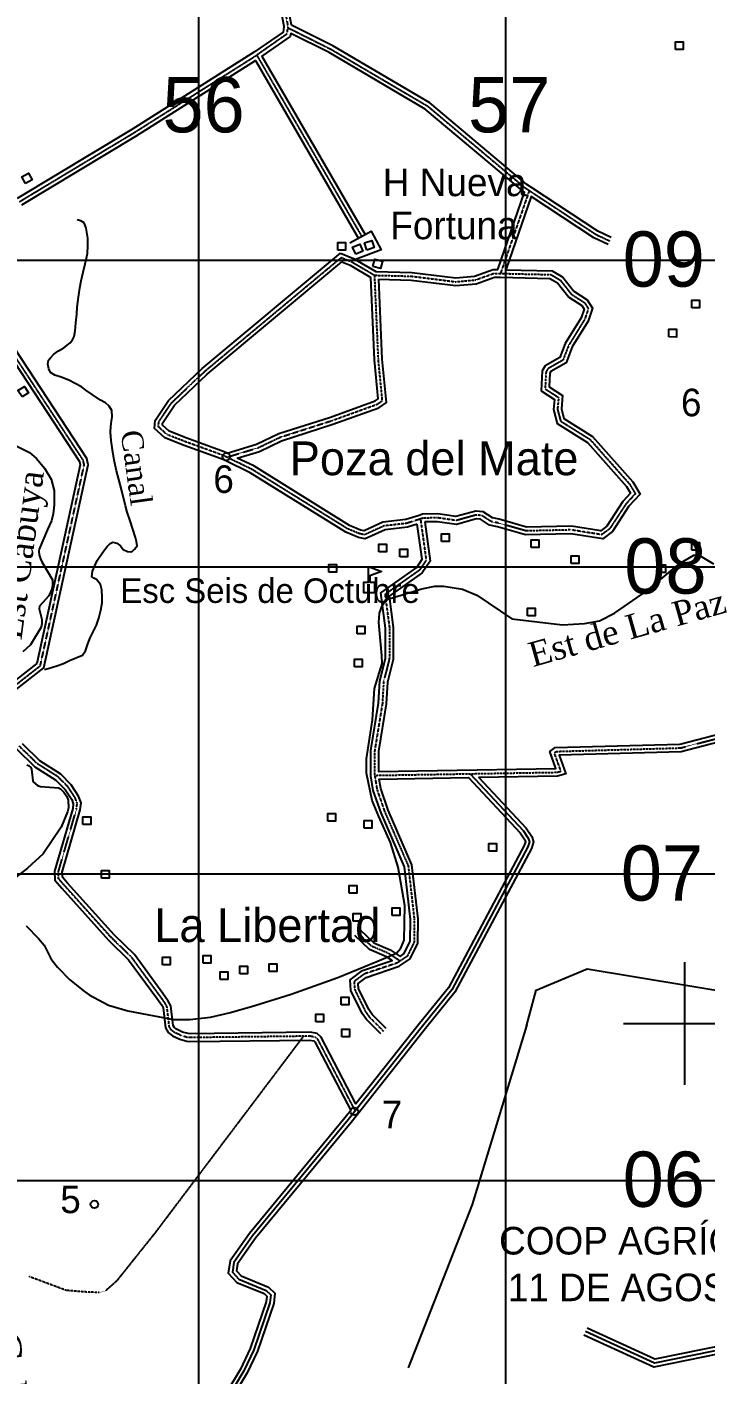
# Model space of a CAD drawing. Extents: x 638173 to 667318, y 9795622 to 9816401.
# Drawn here: x 655440 to 657649, y 9805370 to 9809760 of the extents above; entities that cross this region are included whole.
import ezdxf

# ---------------------------------------------------------------- set-up
doc = ezdxf.new("R2010")
doc.units = 0
doc.header["$MEASUREMENT"] = 0
doc.linetypes.add('HIDDEN', pattern=[0.375, 0.25, -0.125])
for name, color, linetype in [('CAMINO4', 7, 'CONTINUOUS'), ('CAMINO5', 7, 'CONTINUOUS'), ('CAMINO6Y7', 7, 'CONTINUOUS'), ('CAUCECANALIZADO', 7, 'CONTINUOUS'), ('CUADRICULAUTM', 7, 'CONTINUOUS'), ('EDIFICACION', 7, 'CONTINUOUS'), ('MURODIQUE', 7, 'CONTINUOUS'), ('NOMBREAREASSITIO', 7, 'CONTINUOUS'), ('NOMBRESPOBLADOS', 7, 'CONTINUOUS'), ('NOMBRESPROPIOS', 7, 'CONTINUOUS'), ('PARALELACAMINO', 7, 'CONTINUOUS'), ('PROYECCION', 7, 'CONTINUOUS'), ('PUNTOALTURA', 7, 'CONTINUOUS'), ('RIOINTERMITENTE', 7, 'CONTINUOUS'), ('TEXTOAZUL', 7, 'CONTINUOUS'), ('VALORCUADRICULAR', 7, 'CONTINUOUS')]:
    doc.layers.add(name, color=color, linetype=linetype)
doc.styles.add('cotas', font='SWITZN.TTF')
doc.styles.add('escuelas', font='SWZCONLN.TTF')
doc.styles.add('poblados', font='SWZCONDN.TTF')
doc.styles.add('rios', font='TIMESI_0.TTF')
doc.styles.add('sitios', font='SWZCONLN.TTF')

# ---------------------------------------------------------------- blocks, each defined once
blk = doc.blocks.new('COTA')
at = {"layer": 'PUNTOALTURA', "color": 1, "linetype": 'Continuous'}
blk.add_circle((0, 0), 12.5, dxfattribs=at)
blk = doc.blocks.new('CASA')
at = {"layer": 'EDIFICACION', "color": 4, "linetype": 'Continuous'}
blk.add_lwpolyline([(-12.57, -13.81), (-12.57, 11.18), (12.43, 11.18), (12.43, -13.82), (-12.57, -13.81)], close=True, dxfattribs=at)
blk = doc.blocks.new('ESCUEL')
at = {"layer": 'EDIFICACION', "color": 6, "linetype": 'Continuous'}
blk.add_lwpolyline([(-0.55, 67.48), (41.45, 51.74), (3.45, 37.48), (3.45, 17.27), (18.98, 17.27), (18.98, -17.74), (-16.02, -17.73), (-16.02, 17.27), (-0.55, 17.27), (-0.55, 67.48)], close=True, dxfattribs=at)

msp = doc.modelspace()

# ---------------------------------------------------------------- linework, layer by layer
at = {"layer": 'CAMINO4', "color": 2, "linetype": 'HIDDEN'}
for p, q in [((656188.56, 9809668), (656530.46, 9809077.09)), ((657076.25, 9809226.7), (656982.28, 9808956.46))]:
    msp.add_line(p, q, dxfattribs=at)
for points in [[(656282.25, 9810022.88), (656258.45, 9809929.88), (656290.03, 9809762.19), (656289.38, 9809757.91)], [(656289.38, 9809757.91), (656286.1, 9809736.22), (656188.56, 9809668)], [(656289.38, 9809757.91), (656429.99, 9809687.5), (656744.8, 9809502.25), (657061.04, 9809236.71), (657076.25, 9809226.7)], [(655416.27, 9809190.78), (655788.26, 9809414.88), (656188.56, 9809668)], [(657076.25, 9809226.7), (657293.12, 9809083.91), (657338.15, 9809062.49)], [(655868.47, 9808456.69), (655869.52, 9808472.89), (655911.14, 9808534.87), (656019.37, 9808637.55), (656463.66, 9809008.47)], [(656463.66, 9809008.47), (656498.48, 9808994.22), (656572.79, 9808950.59)], [(656572.79, 9808950.59), (656692.33, 9808947.6), (656836.84, 9808929.41), (656900.39, 9808935.25), (656960.99, 9808956.92), (656982.28, 9808956.46)], [(656982.28, 9808956.46), (657147.01, 9808952.86), (657176.97, 9808935.06), (657213.12, 9808889), (657256.12, 9808861.45), (657268.73, 9808841.63), (657256.53, 9808806.68), (657204.76, 9808722.5), (657186, 9808674.16), (657136.92, 9808646.01), (657130.85, 9808635.22), (657127.82, 9808580.44), (657171.8, 9808552.43), (657168.05, 9808513.82), (657178.43, 9808475.36), (657274.17, 9808415.72), (657403, 9808269.99), (657421.71, 9808238.64), (657391.11, 9808205.26), (657338.12, 9808124.48), (657312.08, 9808105.04), (657212.89, 9808120.65), (657065.98, 9808117.36), (656975.65, 9808143.05), (656951.88, 9808147.92), (656921.94, 9808167.47), (656903.12, 9808169.32), (656838.35, 9808151.23), (656777.65, 9808160.08), (656730.97, 9808159.14), (656721.83, 9808156.25)], [(655389.27, 9807604.26), (655483.77, 9807678.1), (655626.77, 9808332.87), (655623.19, 9808348.19), (655240.98, 9808930.43)], [(656090.73, 9808357.73), (656192.74, 9808388.46), (656264.91, 9808422.91), (656432.88, 9808476.76), (656580.45, 9808530.27), (656597.7, 9808541.95), (656584.88, 9808676.15), (656572.79, 9808950.59)], [(656090.73, 9808357.73), (656077.43, 9808364.16), (655956.53, 9808407.99), (655896.34, 9808431.27), (655868.47, 9808456.69)], [(656721.83, 9808156.25), (656676.71, 9808141.95), (656603.04, 9808133.7), (656540.07, 9808105), (656523.2, 9808108.35), (656484.67, 9808124.15), (656172.8, 9808318.06), (656090.73, 9808357.73)], [(656721.83, 9808156.25), (656740.41, 9808022.12), (656718.65, 9807989.42), (656606.33, 9807910.29), (656620.92, 9807801.32), (656620.46, 9807699.83), (656601.73, 9807626.75), (656597.83, 9807554.97), (656572.53, 9807400.3), (656572.67, 9807320.72)], [(656572.67, 9807320.72), (656883.92, 9807326.03), (657166.77, 9807330.86), (657179.43, 9807334.4), (657157.9, 9807394.1), (657164.55, 9807398.73), (657568.94, 9807410.16), (657867.65, 9807487.43)], [(656509.74, 9806227.4), (656387.88, 9806460.1), (656379.82, 9806467.54), (656361.19, 9806470.78), (656340.55, 9806470.54), (655971.02, 9806466.15), (655962.72, 9806466.54), (655942.4, 9806472.57), (655920.46, 9806482.98), (655909.73, 9806491.42), (655903.78, 9806501.98), (655896.29, 9806566.4), (655889.87, 9806578.63), (655873.02, 9806602.28), (655780.88, 9806728.33), (655714.71, 9806792.43), (655562.66, 9806961.58), (655543.12, 9806984.25), (655542.68, 9807006.51), (655601.58, 9807210.7), (655603.81, 9807229.48), (655597.24, 9807247.68), (655574.42, 9807282.49), (655542.43, 9807315.29), (655473.91, 9807358.68), (655415.91, 9807415.38)], [(656572.67, 9807320.72), (656580.21, 9807274.62), (656605.14, 9807202.66), (656681.94, 9807026.25), (656701.57, 9806852.02), (656700.99, 9806776.95), (656679.03, 9806731.61), (656655.45, 9806715.49)], [(656655.45, 9806715.49), (656617.43, 9806740.67), (656562.79, 9806763.87), (656516.94, 9806808.08)], [(656655.45, 9806715.49), (656646.97, 9806709.69), (656539.09, 9806673.52), (656505.59, 9806648.68), (656507.81, 9806622.55), (656542.48, 9806551.35), (656555.3, 9806533.38), (656601.68, 9806486.79)]]:
    msp.add_lwpolyline(points, dxfattribs=at)
at = {"layer": 'CAMINO5', "color": 7, "linetype": 'Continuous'}
for points in [[(656883.92, 9807326.03), (657056.43, 9807141.16), (657073.02, 9807116.54), (657076.63, 9807104.65), (657071.42, 9807087.64), (656823.83, 9806621.57), (656729.01, 9806503.78), (656486.15, 9806197.67), (656175.02, 9805820.15), (656114.42, 9805733.29), (656109.15, 9805702.1), (656130.58, 9805678.76), (656219.46, 9805642.4), (656234.27, 9805627.98), (656231.58, 9805602), (656179.06, 9805448.48), (656146.34, 9805379.66), (656055.08, 9805226.84)], [(658944.93, 9805936.71), (658814.54, 9806258.38), (658733.1, 9806442.53), (658732.69, 9806443.46), (658723.92, 9806463.3), (658378.88, 9806621.25), (658369.73, 9806614.58), (658372.14, 9806590.43), (658761.12, 9805387.08), (658763.08, 9805372.82), (658762.83, 9805368.94), (658749.31, 9805362.48), (658720.28, 9805352.15), (658256.51, 9805249.18), (658246.72, 9805249.77), (658238.93, 9805257.67), (658233.15, 9805273.84), (658151.43, 9805516.14), (658147.38, 9805526.76), (658141.82, 9805532.32), (658136.52, 9805534.96), (658119.06, 9805534.35), (657483.85, 9805404.98), (657259.24, 9805508.1)]]:
    msp.add_lwpolyline(points, dxfattribs=at)
at = {"layer": 'CAMINO6Y7', "color": 2, "linetype": 'HIDDEN'}
msp.add_lwpolyline([(656340.55, 9806470.54), (655856.79, 9805828.92), (655731.23, 9805671.6), (655695.73, 9805640.56), (655675.32, 9805634.99), (655655.18, 9805636.39), (655640.89, 9805636.27), (655568.93, 9805642.02), (655447.46, 9805687.15)], dxfattribs=at)
at = {"layer": 'CAUCECANALIZADO', "color": 132, "linetype": 'Continuous'}
msp.add_lwpolyline([(655496.93, 9807666.18), (655509.01, 9807669.29), (655537.89, 9807678.01), (655559.02, 9807685.6), (655578.92, 9807694.6), (655620.82, 9807712.77), (655631.1, 9807726.67), (655637.27, 9807746.19), (655644.86, 9807767.13), (655654.6, 9807785.95), (655666.33, 9807810.23), (655674.17, 9807833.22), (655680.57, 9807858.65), (655684.9, 9807882.77), (655685.15, 9807900.71), (655683.68, 9807925.59), (655679.2, 9807942.65), (655666.6, 9807959.27), (655658.13, 9807963.71), (655651.83, 9807968.08), (655653.94, 9807986.37), (655669.28, 9808021.21), (655686.9, 9808048.04), (655701.65, 9808066.77), (655710.97, 9808076.86), (655719.92, 9808080.75), (655733.34, 9808077.64), (655744.64, 9808068.55), (655753.75, 9808057.02), (655767.36, 9808050.61), (655778.31, 9808049.04), (655784.14, 9808051.85), (655790.51, 9808057.92), (655798.62, 9808068.82), (655797.19, 9808082.61), (655793.55, 9808095.91), (655776.11, 9808150.77), (655766.57, 9808178.42), (655761.51, 9808199.49), (655748.8, 9808247.6), (655739, 9808285.06), (655732.08, 9808312.82), (655723.9, 9808347.77), (655718.51, 9808382.15), (655714.2, 9808412.49), (655712.04, 9808438.79), (655713.12, 9808458.01), (655715.28, 9808475.2), (655717.57, 9808489.75), (655716.33, 9808509.89), (655708, 9808524.27), (655696.21, 9808534.35), (655679.69, 9808543.6), (655652.24, 9808562.06), (655632.24, 9808576.34), (655617.61, 9808586.55), (655576.79, 9808608.25), (655551.33, 9808619.04), (655531.44, 9808625.09), (655516.8, 9808633.96), (655510.93, 9808645.93), (655508.19, 9808660.43), (655510.83, 9808674.04), (655516.48, 9808681.93), (655527.96, 9808693.21), (655542.64, 9808704.07), (655559.87, 9808714.1), (655581.23, 9808730.42), (655588.71, 9808739.98), (655593.82, 9808750.75), (655597.2, 9808769.06), (655599.66, 9808795.84), (655602.69, 9808823.72), (655604.09, 9808846.8), (655607.8, 9808879.33), (655611.98, 9808909.94), (655616.4, 9808932.56), (655622.74, 9808960.63), (655629.89, 9808987.76), (655637.6, 9809021.52), (655639.02, 9809046.35), (655638.39, 9809071.62), (655632.89, 9809104.18), (655626.79, 9809121.01), (655615.61, 9809128.28), (655603.86, 9809131.32)], dxfattribs=at)
at = {"layer": 'CUADRICULAUTM', "color": 2, "linetype": 'Continuous'}
for points in [[(656000, 9796930.07), (656000, 9797000), (656000, 9798000), (656000, 9799000), (656000, 9800000), (656000, 9801000), (656000, 9802000), (656000, 9803000), (656000, 9804000), (656000, 9805000), (656000, 9806000), (656000, 9807000), (656000, 9808000), (656000, 9809000), (656000, 9810000), (656000, 9811000), (656000, 9812000), (656000, 9813000), (656000, 9814000), (656000, 9815357.85)], [(657000, 9796929.3), (657000, 9797000), (657000, 9798000), (657000, 9799000), (657000, 9800000), (657000, 9801000), (657000, 9802000), (657000, 9803000), (657000, 9804000), (657000, 9805000), (657000, 9806000), (657000, 9807000), (657000, 9808000), (657000, 9809000), (657000, 9810000), (657000, 9811000), (657000, 9812000), (657000, 9813000), (657000, 9814000), (657000, 9815357.14)], [(655000, 9809000), (656000, 9809000), (657000, 9809000), (658000, 9809000), (659000, 9809000), (660000, 9809000), (661000, 9809000), (662000, 9809000), (663000, 9809000), (664000, 9809000), (665000, 9809000), (666614.58, 9809000)], [(655000, 9808000), (656000, 9808000), (657000, 9808000), (658000, 9808000), (659000, 9808000), (660000, 9808000), (661000, 9808000), (662000, 9808000), (663000, 9808000), (664000, 9808000), (665000, 9808000), (666613.77, 9808000)], [(655000, 9807000), (656000, 9807000), (657000, 9807000), (658000, 9807000), (659000, 9807000), (660000, 9807000), (661000, 9807000), (662000, 9807000), (663000, 9807000), (664000, 9807000), (665000, 9807000), (666613.77, 9807000)], [(655000, 9806000), (656000, 9806000), (657000, 9806000), (658000, 9806000), (659000, 9806000), (660000, 9806000), (661000, 9806000), (662000, 9806000), (663000, 9806000), (664000, 9806000), (665000, 9806000), (666612.16, 9806000)]]:
    msp.add_lwpolyline(points, dxfattribs=at)
at = {"layer": 'MURODIQUE', "color": 204, "linetype": 'Continuous'}
for p, q in [((657068.23, 9806507.98), (657067.34, 9806504.67)), ((657067.34, 9806504.67), (657068.23, 9806507.98))]:
    msp.add_line(p, q, dxfattribs=at)
at = {"layer": 'MURODIQUE', "color": 30, "linetype": 'Continuous'}
msp.add_lwpolyline([(656491.77, 9809055.82), (656561.44, 9809094.12), (656593.82, 9809033.83), (656509.94, 9809001.99)], dxfattribs=at)
at = {"layer": 'MURODIQUE', "color": 204, "linetype": 'Continuous'}
for points in [[(657068.23, 9806507.98), (657098.68, 9806621.04), (657265.28, 9806689.85), (657756.13, 9806608.3), (658067.06, 9806951.92), (658271.41, 9806685.66), (658375.26, 9806634.09)], [(657067.34, 9806504.67), (656889.75, 9805921.67), (656681.54, 9805389.52)]]:
    msp.add_lwpolyline(points, dxfattribs=at)
at = {"layer": 'PARALELACAMINO', "color": 7, "linetype": 'Continuous'}
for points in [[(655762.7, 9810758.18), (655787.12, 9810710.71), (655810.91, 9810682.39), (655887.72, 9810653.34), (656047.57, 9810609.15), (656117.42, 9810567.28), (656126.39, 9810554.42), (656153.76, 9810478.09), (656193.49, 9810402.72), (656205.19, 9810383.63), (656244.16, 9810349.19), (656269.63, 9810023.98), (656245.65, 9809930.29), (656277.35, 9809761.97), (656277.02, 9809759.78), (656274.54, 9809743.39), (656181.79, 9809678.52), (656181.39, 9809678.26), (655781.69, 9809425.52), (655408.85, 9809200.9)], [(657343.52, 9809073.78), (657299.27, 9809094.83), (657083.12, 9809237.14), (657068.52, 9809246.75), (656752.04, 9809512.49), (656435.96, 9809698.49), (656302.13, 9809765.51), (656271.25, 9809929.47), (656289.74, 9810001.73), (656355.42, 9809952.85), (656438.37, 9809962.11)], [(656973.46, 9808969.16), (657061.24, 9809221.61), (657053.56, 9809226.67), (656737.56, 9809492.01), (656424.02, 9809676.51), (656299.17, 9809739.03), (656297.66, 9809729.05), (656205.12, 9809664.34), (656541.28, 9809083.35)], [(655423.69, 9809180.66), (655794.83, 9809404.24), (656184.25, 9809650.48), (656519.64, 9809070.83)], [(657332.78, 9809051.2), (657286.97, 9809072.99), (657082.79, 9809207.43), (656999.74, 9808968.58)], [(655855.61, 9808451.5), (655857.26, 9808477.06), (655901.53, 9808542.99), (656011.05, 9808646.89), (656461.42, 9809022.89)], [(656461.42, 9809022.89), (656504.04, 9809005.45), (656576.33, 9808963.01), (656693.27, 9808960.08), (656837.05, 9808941.98), (656897.67, 9808947.55), (656958.95, 9808969.47), (656973.46, 9808969.16)], [(655881.33, 9808461.88), (655881.78, 9808468.72), (655920.75, 9808526.75), (656027.69, 9808628.21), (656465.9, 9808994.05)], [(656465.9, 9808994.05), (656492.92, 9808982.99), (656560.6, 9808943.25)], [(656999.74, 9808968.58), (657150.57, 9808965.29), (657185.36, 9808944.61), (657221.65, 9808898.38), (657265.19, 9808870.49), (657282.53, 9808843.23), (657267.89, 9808801.28), (657216, 9808716.92), (657196.05, 9808665.52), (657146.13, 9808636.88), (657143.17, 9808631.63), (657140.7, 9808587.05), (657184.98, 9808558.85), (657180.71, 9808514.88), (657189.22, 9808483.37), (657282.33, 9808425.37), (657413.14, 9808277.4), (657437.21, 9808237.05), (657401.01, 9808197.56), (657347.36, 9808115.78), (657315.34, 9808091.87), (657212.05, 9808108.13), (657064.37, 9808104.82), (656972.68, 9808130.9), (656947.04, 9808136.15), (656917.67, 9808155.33), (656904.23, 9808156.65), (656839.16, 9808138.48), (656776.87, 9808147.56), (656735.77, 9808146.74)], [(655230.18, 9808924.1), (655611.52, 9808343.19), (655613.96, 9808332.78), (655472.52, 9807685.17), (655378.22, 9807611.49)], [(655400.32, 9807597.03), (655495.02, 9807671.03), (655639.58, 9808332.96), (655634.86, 9808353.19), (655251.78, 9808936.76)], [(656091.78, 9808371.1), (656188.22, 9808400.15), (656260.29, 9808434.56), (656428.84, 9808488.59), (656574.73, 9808541.49), (656584.55, 9808548.14), (656572.41, 9808675.28), (656560.6, 9808943.25)], [(656585.87, 9808937.76), (656691.39, 9808935.12), (656836.63, 9808916.84), (656903.11, 9808922.95), (656963.03, 9808944.37), (656982.01, 9808943.96), (657143.45, 9808940.43), (657168.58, 9808925.51), (657204.59, 9808879.62), (657247.05, 9808852.41), (657254.93, 9808840.03), (657245.17, 9808812.08), (657193.52, 9808728.08), (657175.95, 9808682.8), (657127.71, 9808655.14), (657118.53, 9808638.81), (657114.94, 9808573.83), (657158.62, 9808546.01), (657155.39, 9808512.76), (657167.64, 9808467.35), (657266.01, 9808406.07), (657392.86, 9808262.58), (657406.21, 9808240.23), (657381.21, 9808212.96), (657328.88, 9808133.18), (657308.82, 9808118.21), (657213.73, 9808133.17), (657067.59, 9808129.9), (656978.62, 9808155.2), (656956.72, 9808159.69), (656926.21, 9808179.61), (656902.01, 9808181.99), (656837.54, 9808163.98), (656778.43, 9808172.6), (656728.92, 9808171.6), (656718.05, 9808168.17), (656674.1, 9808154.24), (656599.67, 9808145.9), (656538.55, 9808118.05), (656526.82, 9808120.37), (656490.38, 9808135.32), (656178.84, 9808329.03), (656125.06, 9808355.02)], [(656125.06, 9808355.02), (656197.26, 9808376.77), (656269.53, 9808411.26), (656436.92, 9808464.93), (656586.17, 9808519.05), (656610.85, 9808535.76), (656597.35, 9808677.02), (656585.87, 9808937.76)], [(656711.48, 9808139.85), (656679.32, 9808129.66), (656606.41, 9808121.5), (656541.59, 9808091.95), (656519.58, 9808096.33), (656478.96, 9808112.98), (656166.76, 9808307.09), (656085.29, 9808346.48), (656072.57, 9808352.63), (655952.14, 9808396.28), (655889.65, 9808420.46), (655855.61, 9808451.5)], [(656091.78, 9808371.1), (656082.29, 9808375.69), (655960.92, 9808419.7), (655903.03, 9808442.08), (655881.33, 9808461.88)], [(656525.62, 9806817.08), (656569.8, 9806774.47), (656623.37, 9806751.73), (656655.34, 9806730.55), (656669.23, 9806740.05), (656688.51, 9806779.86), (656689.06, 9806851.37), (656669.73, 9807022.98), (656593.49, 9807198.11), (656568.05, 9807271.54), (656560.17, 9807319.67), (656560.03, 9807401.3), (656585.39, 9807556.32), (656589.32, 9807628.66), (656607.97, 9807701.43), (656608.42, 9807800.52), (656592.93, 9807916.14), (656709.54, 9807998.29), (656727.38, 9808025.1), (656711.48, 9808139.85)], [(656735.77, 9808146.74), (656753.44, 9808019.14), (656727.76, 9807980.55), (656619.73, 9807904.44), (656633.42, 9807802.12), (656632.95, 9807698.23), (656614.14, 9807624.84), (656610.27, 9807553.62), (656585.03, 9807399.3), (656585.15, 9807333.44), (657162.93, 9807343.3), (657142.89, 9807398.88), (657160.47, 9807411.12), (657567.18, 9807422.62), (657863.18, 9807499.18)], [(657861.99, 9807473.06), (657570.7, 9807397.7), (657173.93, 9807386.49), (657195.75, 9807325.98), (657168.59, 9807318.39), (656912.24, 9807314.01), (657066.24, 9807148.97), (657084.44, 9807121.97), (657089.7, 9807104.63), (657083.02, 9807082.83), (656834.31, 9806614.66), (656738.77, 9806495.98), (656495.87, 9806189.81), (656184.98, 9805812.59), (656126.28, 9805728.44), (656122.49, 9805706.05), (656137.9, 9805689.27), (656226.44, 9805653.05), (656247.33, 9805632.71), (656243.87, 9805599.3), (656190.66, 9805443.76), (656157.38, 9805373.76), (656066.22, 9805221.11)], [(656610.54, 9806495.61), (656564.88, 9806541.47), (656553.26, 9806557.76), (656520.07, 9806625.93), (656518.64, 9806642.79), (656544.94, 9806662.3), (656652.59, 9806698.39), (656662.5, 9806705.17), (656688.83, 9806723.17), (656713.47, 9806774.04), (656714.08, 9806852.67), (656694.15, 9807029.52), (656616.79, 9807207.21), (656592.37, 9807277.7), (656587.34, 9807308.47), (656878.57, 9807313.44), (657046.62, 9807133.35), (657061.6, 9807111.11), (657063.56, 9807104.67), (657059.82, 9807092.45), (656813.35, 9806628.48), (656719.25, 9806511.58), (656511.89, 9806250.23), (656397.95, 9806467.82), (656385.59, 9806479.22), (656362.2, 9806483.29), (655971.24, 9806478.65), (655964.82, 9806478.96), (655946.88, 9806484.28), (655927.09, 9806493.67), (655919.4, 9806499.71), (655915.91, 9806505.92), (655908.44, 9806570.15), (655900.54, 9806585.19), (655883.16, 9806609.6), (655790.34, 9806736.57), (655723.72, 9806801.11), (655572.04, 9806969.84), (655555.53, 9806989), (655555.21, 9807004.86), (655613.87, 9807208.21), (655616.57, 9807230.94), (655608.5, 9807253.31), (655584.21, 9807290.35), (655550.36, 9807325.07), (655481.71, 9807368.54), (655425.26, 9807423.72)], [(655406.56, 9807407.04), (655466.11, 9807348.82), (655534.5, 9807305.51), (655564.63, 9807274.63), (655585.98, 9807242.05), (655591.05, 9807228.02), (655589.29, 9807213.19), (655530.15, 9807008.16), (655530.71, 9806979.5), (655553.28, 9806953.32), (655705.7, 9806783.75), (655771.42, 9806720.09), (655862.88, 9806594.96), (655879.2, 9806572.07), (655884.14, 9806562.65), (655891.65, 9806498.04), (655900.06, 9806483.13), (655913.83, 9806472.29), (655937.92, 9806460.86), (655960.62, 9806454.12), (655970.8, 9806453.65), (656360.18, 9806458.27), (656374.05, 9806455.86), (656377.81, 9806452.38), (656494.9, 9806228.8), (656476.43, 9806205.53), (656165.06, 9805827.71), (656102.56, 9805738.14), (656095.81, 9805698.15), (656123.26, 9805668.25), (656212.48, 9805631.75), (656221.21, 9805623.25), (656219.29, 9805604.7), (656167.46, 9805453.2), (656135.3, 9805385.56), (656043.94, 9805232.57)], [(656592.82, 9806477.97), (656545.72, 9806525.29), (656531.7, 9806544.94), (656495.55, 9806619.17), (656492.54, 9806654.57), (656533.24, 9806684.74), (656630.17, 9806717.24), (656611.49, 9806729.61), (656555.78, 9806753.27), (656508.26, 9806799.08)], [(658746.29, 9806466.81), (658377.45, 9806635.68), (658356.58, 9806620.46), (658359.83, 9806587.86), (658748.89, 9805384.28), (658749.94, 9805376.63), (658744.51, 9805374.04), (658716.82, 9805364.19), (658255.51, 9805261.76), (658252.26, 9805261.96), (658249.77, 9805264.48), (658244.96, 9805277.94), (658163.2, 9805520.37), (658158.11, 9805533.71), (658149.22, 9805542.6), (658139.25, 9805547.56), (658117.58, 9805546.81), (657485.36, 9805418.04), (657264.46, 9805519.46)], [(658933.67, 9805930.73), (658803.03, 9806253.51), (658714.41, 9806453.9), (658383.2, 9806605.5), (658384.45, 9806593), (658773.35, 9805389.88), (658775.64, 9805373.27), (658774.83, 9805360.82), (658754.11, 9805350.92), (658723.74, 9805340.11), (658257.51, 9805236.6), (658241.18, 9805237.58), (658228.09, 9805250.86), (658221.34, 9805269.74), (658139.66, 9805511.91), (658136.65, 9805519.81), (658133.79, 9805522.36), (658120.54, 9805521.89), (657482.34, 9805391.92), (657254.02, 9805496.74)]]:
    msp.add_lwpolyline(points, dxfattribs=at)
at = {"layer": 'PROYECCION', "color": 7, "linetype": 'Continuous'}
for p, q in [((657582.48, 9806312.31), (657582.78, 9806712.31)), ((657382.63, 9806512.46), (657782.63, 9806512.16))]:
    msp.add_line(p, q, dxfattribs=at)
at = {"layer": 'RIOINTERMITENTE', "color": 132, "linetype": 'Continuous'}
for points in [[(655368.64, 9808413.6), (655448.93, 9808373.05), (655471.57, 9808353.83), (655497.45, 9808321.47), (655519.02, 9808286.07), (655528.72, 9808248.65), (655528.72, 9808202.13), (655525.49, 9808172.8), (655520.11, 9808150.32), (655507.16, 9808122.23), (655479.56, 9808058.48), (655478.38, 9808051.46), (655479.56, 9808039.24), (655483.82, 9808026.97), (655488.19, 9808016.3), (655523.37, 9807957.93), (655523.39, 9807941.93), (655520.94, 9807927.48), (655511.26, 9807905.95), (655481.58, 9807871.69), (655479.91, 9807863.06), (655488.58, 9807828.75), (655488.76, 9807814.41), (655486.09, 9807803.53), (655451.95, 9807746.05), (655426.86, 9807723)], [(655437.39, 9806830.46), (655477.96, 9806789.43), (655496.25, 9806767.22), (655516.4, 9806726.04), (655523.01, 9806716.54), (655540, 9806695.59), (655579.84, 9806654.49), (655627.11, 9806616.4), (655642.66, 9806605.33), (655705.32, 9806572.3), (655769.06, 9806553.62), (655917.64, 9806525.61), (655970.23, 9806525.6), (656037.95, 9806533.07), (656103.69, 9806548.02), (656182.53, 9806570.34), (656300.88, 9806607.79), (656452.25, 9806661.96), (656579.73, 9806714.27), (656644.32, 9806741.42), (656657.41, 9806757.23), (656669.05, 9806783.99), (656671.27, 9806896.37), (656649.03, 9807022.1), (656624.56, 9807102.21), (656586.75, 9807186.77), (656564.5, 9807239.07), (656545.59, 9807328.08), (656545.59, 9807374.81), (656566.08, 9807502.01), (656572.53, 9807604.04), (656597.54, 9807685.53), (656595.77, 9807711.25), (656586.65, 9807819.45), (656588.33, 9807848.88), (656596.71, 9807873.18), (656608.67, 9807892.8), (656726.24, 9807928.67), (656769.06, 9807937.72), (656797.79, 9807937.05), (656859.17, 9807927.2), (656905.23, 9807907.9), (657019.97, 9807831.01), (657184.07, 9807811.58), (657255.85, 9807815.5), (657304.64, 9807824.56), (657353.61, 9807849.09), (657458.97, 9807921.86), (657567.48, 9808012.52), (657611.91, 9808038.39), (657627.12, 9808038.98), (657676.06, 9808009.76)], [(655439.55, 9807355.55), (655445.68, 9807353.09), (655453.28, 9807346.18), (655455.17, 9807340.8), (655458.8, 9807303.32), (655460.53, 9807299.23), (655475.03, 9807287.83), (655484.32, 9807285.01), (655542.99, 9807280.45), (655549.95, 9807276.78), (655560.31, 9807266.08), (655569.63, 9807251.58), (655574.12, 9807239.84), (655575.5, 9807214.98), (655572.39, 9807202.36), (655551.34, 9807151.53), (655493, 9807065.33), (655442.4, 9807018.75), (655342.99, 9806942.19)]]:
    msp.add_lwpolyline(points, dxfattribs=at)

# ---------------------------------------------------------------- block references
at = {"layer": 'EDIFICACION', "color": 4, "linetype": 'Continuous'}
for p in [(657565.35, 9809700.31), (656464.99, 9809045.96), (657617.86, 9808857.85), (657543.8, 9808763.23), (656598.62, 9808063.58), (656802.9, 9808097), (657094.51, 9808076.87), (657618.76, 9808068.39), (656667.18, 9808046.82), (657224.97, 9808025.56), (656435.91, 9807997.02), (657507.04, 9807996.14), (657083.38, 9807854.93), (656528.29, 9807795.91), (656519.59, 9807688.19), (655635.29, 9807174.35), (656432.99, 9807185.13), (656551.01, 9807162.87), (656956.86, 9807087.14), (655696, 9806999.14), (656502.69, 9806950.69), (656514.72, 9806859.73), (656642.76, 9806877.8), (655894.1, 9806716.83), (656026.93, 9806722.17), (656082.01, 9806669.44), (656145.63, 9806688.04), (656241.59, 9806695.05), (656476.02, 9806586.24), (656394, 9806531.07), (656478.59, 9806482.23)]:
    msp.add_blockref('CASA', p, dxfattribs=at)
for p, xscale, yscale, rotation in [((655439.46, 9809267.88), 1.000001091285124, 1.000001091285124, 29.38783843401773), ((656516.99, 9809036.59), 1.000001468241334, 1.000001468241334, 23.47798078726437), ((656554.83, 9809049.71), 0.9999992478752727, 0.9999992478752727, 18.66114839206711), ((656582.87, 9808989.05), 1.000002031940656, 1.000002031940656, 345.3703596486974), ((655427.56, 9808572.35), 1.000000275865299, 1.000000275865299, 32.84038796855735)]:
    msp.add_blockref('CASA', p, dxfattribs=dict(at, xscale=xscale, yscale=yscale, rotation=rotation))
at = {"layer": 'EDIFICACION', "color": 6, "linetype": 'Continuous'}
msp.add_blockref('ESCUEL', (656553.24, 9807933.53), dxfattribs=at)
at = {"layer": 'PUNTOALTURA', "color": 1, "linetype": 'Continuous'}
for p in [(656089.77, 9808359.26), (656506.42, 9806225.64), (655659.91, 9805922.39)]:
    msp.add_blockref('COTA', p, dxfattribs=at)

# ---------------------------------------------------------------- texts
at = {"layer": 'NOMBREAREASSITIO', "color": 2, "linetype": 'Continuous', "style": 'sitios'}
for s, p in [('COOP AGR%%205COLA', (656977.86, 9805759.22)), ('11 DE AGOSTO', (657006.2, 9805607.1))]:
    msp.add_text(s, height=90, dxfattribs=at).set_placement(p)
at = {"layer": 'NOMBRESPOBLADOS', "color": 7, "linetype": 'Continuous', "style": 'poblados'}
for s, p in [('Poza del Mate', (656296.22, 9808299.03)), ('La Libertad', (655854.91, 9806777.49))]:
    msp.add_text(s, height=110, dxfattribs=at).set_placement(p)
at = {"layer": 'NOMBRESPROPIOS', "color": 6, "linetype": 'Continuous', "style": 'escuelas'}
for s, height, p in [('H Nueva', 90, (656599.06, 9809208.45)), ('Fortuna', 90, (656623.62, 9809068.08)), ('Esc Seis de Octubre', 80, (655744.5, 9807882.76))]:
    msp.add_text(s, height=height, dxfattribs=at).set_placement(p)
at = {"layer": 'PUNTOALTURA', "color": 7, "linetype": 'Continuous', "style": 'cotas'}
for s, p in [('6', (657570.27, 9808491.02)), ('6', (656047.17, 9808241.18)), ('7', (656595.94, 9806170.91)), ('5', (655548.61, 9805894.05))]:
    msp.add_text(s, height=90, dxfattribs=at).set_placement(p)
at = {"layer": 'TEXTOAZUL', "color": 4, "linetype": 'Continuous', "style": 'rios'}
msp.add_text('Canal', height=70, rotation=277.86987, dxfattribs=at).set_placement((655745.13, 9808440.91))
at = {"layer": 'TEXTOAZUL', "color": 5, "linetype": 'Continuous', "style": 'rios'}
for s, height, rotation, p in [('Est Cabuya', 80, 82.36069, (655422.17, 9807759.62)), ('Est de La Paz', 80, 15.77804, (657087.85, 9807673.3)), ('Est Cabuya', 100, 275.37122, (655295.59, 9805736.48))]:
    msp.add_text(s, height=height, rotation=rotation, dxfattribs=at).set_placement(p)
at = {"layer": 'VALORCUADRICULAR', "color": 6, "linetype": 'Continuous', "style": 'poblados'}
for s, p in [('56', (655881.64, 9809416.37)), ('57', (656876.98, 9809416.37)), ('09', (657380.45, 9808913.56)), ('08', (657385.83, 9807913.15)), ('07', (657374.5, 9806912.6)), ('06', (657380.44, 9805914.63))]:
    msp.add_text(s, height=180, dxfattribs=at).set_placement(p)

doc.saveas('drawing.dxf')
